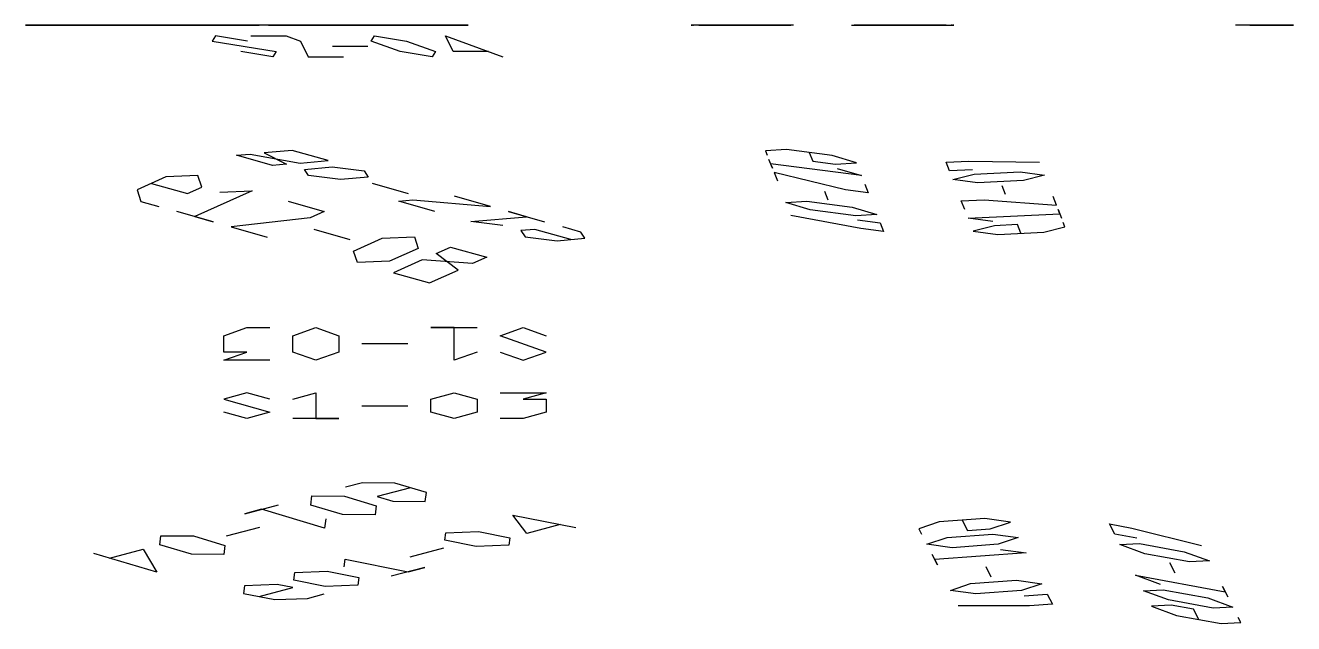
# Model space of a CAD drawing. Header units: metres. Extents: x -3.55 to 5.66, y -3.79 to 3.79.
# Drawn here: x 2.063 to 3.21, y 3.25 to 3.792 of the extents above; entities that cross this region are included whole.
import ezdxf

# ---------------------------------------------------------------- set-up
doc = ezdxf.new("R2010")
doc.units = ezdxf.units.M
doc.layers.add('PROFILES', color=30, linetype='CONTINUOUS')

msp = doc.modelspace()

# ---------------------------------------------------------------- linework, layer by layer
at = {"layer": 'PROFILES'}
for p, q in [((2.0823, 3.7917, 6.5036), (2.0625, 3.7917, 6.5403)), ((2.0625, 3.7917, 6.5403), (2.071, 3.7917, 6.5685)), ((2.071, 3.7917, 6.5685), (2.0893, 3.7917, 6.5784)), ((2.0724, 3.7917, 6.5219), (2.1091, 3.7917, 6.5417)), ((2.1105, 3.7917, 6.4951), (2.0823, 3.7917, 6.5036)), ((2.174, 3.7917, 6.553), (2.1077, 3.7917, 6.5882)), ((2.1077, 3.7917, 6.5882), (2.1444, 3.7917, 6.608)), ((2.1091, 3.7917, 6.5417), (2.119, 3.7917, 6.5233)), ((2.119, 3.7917, 6.5233), (2.1105, 3.7917, 6.4951)), ((2.1725, 3.7917, 7.3194), (2.1192, 3.7917, 7.2553)), ((2.1401, 3.7917, 6.4401), (2.1218, 3.7917, 6.4302)), ((2.15, 3.7917, 6.4217), (2.1317, 3.7917, 6.4119)), ((2.1317, 3.7917, 6.4119), (2.1514, 3.7917, 6.3752)), ((2.1325, 3.7917, 7.2713), (2.1645, 3.7917, 7.2447)), ((2.1683, 3.7917, 6.4316), (2.1401, 3.7917, 6.4401)), ((2.1472, 3.7917, 6.5149), (2.1839, 3.7917, 6.5346)), ((2.1782, 3.7917, 6.4133), (2.15, 3.7917, 6.4217)), ((2.1514, 3.7917, 6.3752), (2.1796, 3.7917, 6.3667)), ((2.181, 3.7917, 6.6277), (2.1627, 3.7917, 6.6179)), ((2.1645, 3.7917, 7.2447), (2.1725, 3.7917, 7.3194)), ((2.198, 3.7917, 6.3766), (2.1683, 3.7917, 6.4316)), ((2.1839, 3.7917, 6.5346), (2.174, 3.7917, 6.553)), ((2.1796, 3.7917, 6.3667), (2.198, 3.7917, 6.3766)), ((2.2072, 3.7917, 7.2633), (2.1805, 3.7917, 7.2313)), ((2.1805, 3.7917, 7.2313), (2.1832, 3.7917, 7.202)), ((2.2093, 3.7917, 6.6193), (2.181, 3.7917, 6.6277)), ((2.1832, 3.7917, 7.202), (2.2125, 3.7917, 7.2047)), ((2.1952, 3.7917, 6.4697), (2.1867, 3.7917, 6.4415)), ((2.1867, 3.7917, 6.4415), (2.2064, 3.7917, 6.4048)), ((2.2234, 3.7917, 6.4612), (2.1952, 3.7917, 6.4697)), ((2.2022, 3.7917, 6.5445), (2.2389, 3.7917, 6.5642)), ((2.2064, 3.7917, 6.4048), (2.2347, 3.7917, 6.3963)), ((2.2365, 3.7917, 7.266), (2.2072, 3.7917, 7.2633)), ((2.229, 3.7917, 6.5826), (2.2093, 3.7917, 6.6193)), ((2.2389, 3.7917, 6.5642), (2.2107, 3.7917, 6.5727)), ((2.2107, 3.7917, 6.5727), (2.229, 3.7917, 6.5826)), ((2.2125, 3.7917, 7.2047), (2.2392, 3.7917, 7.2367)), ((2.2431, 3.7917, 6.4246), (2.2234, 3.7917, 6.4612)), ((2.2347, 3.7917, 6.3963), (2.2431, 3.7917, 6.4246)), ((2.2392, 3.7917, 7.2367), (2.2365, 3.7917, 7.266)), ((2.2375, 3.7917, 6.6108), (2.2742, 3.7917, 6.6306)), ((2.2739, 3.7917, 7.1806), (2.2419, 3.7917, 7.2073)), ((2.2883, 3.7917, 6.4725), (2.2516, 3.7917, 6.4528)), ((2.2952, 3.7917, 7.1086), (2.2632, 3.7917, 7.1353)), ((2.2911, 3.7917, 6.687), (2.2826, 3.7917, 6.6588)), ((2.2826, 3.7917, 6.6588), (2.3024, 3.7917, 6.6221)), ((2.3236, 3.7917, 6.5388), (2.2869, 3.7917, 6.5191)), ((2.2869, 3.7917, 6.5191), (2.3151, 3.7917, 6.5106)), ((2.3193, 3.7917, 6.6785), (2.2911, 3.7917, 6.687)), ((2.3032, 3.7917, 7.1833), (2.2952, 3.7917, 7.1086)), ((2.3151, 3.7917, 6.5106), (2.2967, 3.7917, 6.5007)), ((2.2967, 3.7917, 6.5007), (2.3165, 3.7917, 6.4641)), ((2.3024, 3.7917, 6.6221), (2.3306, 3.7917, 6.6136)), ((2.3165, 3.7917, 7.1993), (2.3032, 3.7917, 7.1833)), ((2.3486, 3.7917, 7.1726), (2.3165, 3.7917, 7.1993)), ((2.3165, 3.7917, 6.4641), (2.3447, 3.7917, 6.4556)), ((2.3391, 3.7917, 6.6418), (2.3193, 3.7917, 6.6785)), ((2.3832, 3.7917, 7.1166), (2.3246, 3.7917, 7.1113)), ((2.3246, 3.7917, 7.1113), (2.3272, 3.7917, 7.082)), ((2.3272, 3.7917, 7.082), (2.3566, 3.7917, 7.0846)), ((2.3461, 3.7917, 6.7166), (2.3278, 3.7917, 6.7068)), ((2.3278, 3.7917, 6.7068), (2.3574, 3.7917, 6.6517)), ((2.3306, 3.7917, 6.6136), (2.3391, 3.7917, 6.6418)), ((2.3786, 3.7917, 6.5685), (2.3419, 3.7917, 6.5487)), ((2.3419, 3.7917, 6.5487), (2.3518, 3.7917, 6.5304)), ((2.3447, 3.7917, 6.4556), (2.3631, 3.7917, 6.4655)), ((2.3743, 3.7917, 6.7082), (2.3461, 3.7917, 6.7166)), ((2.3475, 3.7917, 6.6701), (2.3758, 3.7917, 6.6616)), ((2.3512, 3.7917, 7.1433), (2.3806, 3.7917, 7.146)), ((2.3518, 3.7917, 6.5304), (2.4181, 3.7917, 6.4951)), ((2.3574, 3.7917, 6.6517), (2.3856, 3.7917, 6.6433)), ((2.3941, 3.7917, 6.6715), (2.3743, 3.7917, 6.7082)), ((2.3758, 3.7917, 6.6616), (2.3941, 3.7917, 6.6715)), ((2.3806, 3.7917, 7.146), (2.3832, 3.7917, 7.1166)), ((2.4181, 3.7917, 6.4951), (2.3814, 3.7917, 6.4753)), ((2.3856, 3.7917, 6.6433), (2.404, 3.7917, 6.6531)), ((2.4167, 3.7917, 6.5417), (2.4068, 3.7917, 6.56)), ((2.4068, 3.7917, 6.56), (2.4153, 3.7917, 6.5882)), ((2.4153, 3.7917, 6.5882), (2.4435, 3.7917, 6.5798)), ((2.4534, 3.7917, 6.5614), (2.4167, 3.7917, 6.5417)), ((2.4548, 3.7917, 6.5149), (2.4364, 3.7917, 6.505)), ((2.4435, 3.7917, 6.5798), (2.4632, 3.7917, 6.5431)), ((2.4632, 3.7917, 6.5431), (2.4548, 3.7917, 6.5149)), ((2.6851, 3.7917, 5.9089), (2.6648, 3.7917, 5.9303)), ((2.6648, 3.7917, 5.9303), (2.6654, 3.7917, 5.9512)), ((2.7296, 3.7917, 6.0119), (2.666, 3.7917, 5.972)), ((2.666, 3.7917, 5.972), (2.6671, 3.7917, 6.0136)), ((2.6683, 3.7917, 6.0553), (2.6677, 3.7917, 6.0345)), ((2.6897, 3.7917, 6.0755), (2.6683, 3.7917, 6.0553)), ((2.6932, 3.7917, 6.2005), (2.6718, 3.7917, 6.1802)), ((2.6718, 3.7917, 6.1802), (2.692, 3.7917, 6.1588)), ((2.6735, 3.7917, 6.2427), (2.6729, 3.7917, 6.2219)), ((2.6949, 3.7917, 6.263), (2.6735, 3.7917, 6.2427)), ((2.7267, 3.7917, 5.9078), (2.6851, 3.7917, 5.9089)), ((2.7314, 3.7917, 6.0744), (2.6897, 3.7917, 6.0755)), ((2.692, 3.7917, 6.1588), (2.7337, 3.7917, 6.1577)), ((2.7348, 3.7917, 6.1993), (2.6932, 3.7917, 6.2005)), ((2.7366, 3.7917, 6.2618), (2.6949, 3.7917, 6.263)), ((2.7059, 3.7917, 5.9083), (2.7071, 3.7917, 5.95)), ((2.7071, 3.7917, 5.95), (2.7279, 3.7917, 5.9494)), ((2.7111, 3.7917, 6.0958), (2.7123, 3.7917, 6.1374)), ((2.7481, 3.7917, 5.928), (2.7267, 3.7917, 5.9078)), ((2.7279, 3.7917, 5.9494), (2.7481, 3.7917, 5.928)), ((2.7505, 3.7917, 6.0113), (2.7296, 3.7917, 6.0119)), ((2.7522, 3.7917, 6.0738), (2.7308, 3.7917, 6.0535)), ((2.7308, 3.7917, 6.0535), (2.7314, 3.7917, 6.0744)), ((2.7337, 3.7917, 6.1577), (2.7551, 3.7917, 6.1779)), ((2.7551, 3.7917, 6.1779), (2.7348, 3.7917, 6.1993)), ((2.7562, 3.7917, 6.2196), (2.7354, 3.7917, 6.2201)), ((2.7354, 3.7917, 6.2201), (2.7366, 3.7917, 6.2618)), ((2.7493, 3.7917, 5.9697), (2.7505, 3.7917, 6.0113)), ((2.751, 3.7917, 6.0321), (2.7522, 3.7917, 6.0738)), ((2.7574, 3.7917, 6.2612), (2.7562, 3.7917, 6.2196)), ((2.81, 3.7917, 5.9055), (2.8112, 3.7917, 5.9471)), ((2.8112, 3.7917, 5.9471), (2.832, 3.7917, 5.9465)), ((2.8123, 3.7917, 5.9888), (2.8326, 3.7917, 5.9673)), ((2.8338, 3.7917, 6.009), (2.8123, 3.7917, 5.9888)), ((2.8164, 3.7917, 6.1345), (2.8152, 3.7917, 6.0929)), ((2.8152, 3.7917, 6.0929), (2.8366, 3.7917, 6.1131)), ((2.8181, 3.7917, 6.197), (2.817, 3.7917, 6.1554)), ((2.817, 3.7917, 6.1554), (2.8378, 3.7917, 6.1548)), ((2.8395, 3.7917, 6.2173), (2.8193, 3.7917, 6.2387)), ((2.8193, 3.7917, 6.2387), (2.8407, 3.7917, 6.2589)), ((2.832, 3.7917, 5.9465), (2.8309, 3.7917, 5.9049)), ((2.8309, 3.7917, 5.9049), (2.8725, 3.7917, 5.9037)), ((2.8326, 3.7917, 5.9673), (2.8742, 3.7917, 5.9662)), ((2.8754, 3.7917, 6.0078), (2.8338, 3.7917, 6.009)), ((2.8366, 3.7917, 6.1131), (2.8361, 3.7917, 6.0923)), ((2.8361, 3.7917, 6.0923), (2.8777, 3.7917, 6.0911)), ((2.8378, 3.7917, 6.1548), (2.9014, 3.7917, 6.1947)), ((2.8604, 3.7917, 6.2167), (2.8395, 3.7917, 6.2173)), ((2.8407, 3.7917, 6.2589), (2.8823, 3.7917, 6.2577)), ((2.8563, 3.7917, 6.0709), (2.8552, 3.7917, 6.0292)), ((2.8615, 3.7917, 6.2583), (2.8604, 3.7917, 6.2167)), ((2.8725, 3.7917, 5.9037), (2.8939, 3.7917, 5.924)), ((2.8742, 3.7917, 5.9662), (2.8956, 3.7917, 5.9864)), ((2.8956, 3.7917, 5.9864), (2.8754, 3.7917, 6.0078)), ((2.8777, 3.7917, 6.0911), (2.8991, 3.7917, 6.1114)), ((2.8823, 3.7917, 6.2577), (2.9026, 3.7917, 6.2363)), ((2.8939, 3.7917, 5.924), (2.8945, 3.7917, 5.9448)), ((2.8991, 3.7917, 6.1114), (2.8997, 3.7917, 6.1322)), ((2.9014, 3.7917, 6.1947), (2.9003, 3.7917, 6.153)), ((2.9026, 3.7917, 6.2363), (2.902, 3.7917, 6.2155)), ((3.21, 3.7917, 6.4626), (3.1574, 3.7917, 6.398)), ((3.1705, 3.7917, 6.4142), (3.2028, 3.7917, 6.3879)), ((3.2028, 3.7917, 6.3879), (3.21, 3.7917, 6.4626)), ((2.2345, 3.7822, 7.3612), (2.2315, 3.7774, 7.3901)), ((2.2315, 3.7774, 7.3901), (2.2895, 3.768, 7.3946)), ((2.2635, 3.7774, 7.3634), (2.2345, 3.7822, 7.3612)), ((2.2665, 3.7822, 7.3345), (2.2985, 3.7822, 7.3078)), ((2.2985, 3.7822, 7.3078), (2.3115, 3.7774, 7.3234)), ((2.3115, 3.7774, 7.3234), (2.3185, 3.7632, 7.3969)), ((2.3755, 3.7774, 7.2701), (2.3785, 3.7822, 7.2412)), ((2.4015, 3.768, 7.3013), (2.3755, 3.7774, 7.2701)), ((2.3785, 3.7822, 7.2412), (2.4075, 3.7774, 7.2434)), ((2.4075, 3.7774, 7.2434), (2.4335, 3.768, 7.2746)), ((2.4495, 3.768, 7.2612), (2.4426, 3.7822, 7.1878)), ((2.4426, 3.7822, 7.1878), (2.4945, 3.7632, 7.2501)), ((2.2864, 3.7632, 7.4235), (2.2575, 3.768, 7.4213)), ((2.2895, 3.768, 7.3946), (2.2864, 3.7632, 7.4235)), ((2.3405, 3.7727, 7.3257), (2.3725, 3.7727, 7.299)), ((2.4305, 3.7632, 7.3035), (2.4015, 3.768, 7.3013)), ((2.4335, 3.768, 7.2746), (2.4305, 3.7632, 7.3035)), ((2.4815, 3.768, 7.2346), (2.4495, 3.768, 7.2612)), ((2.3185, 3.7632, 7.3969), (2.3505, 3.7632, 7.3702)), ((2.2534, 3.6741, 7.9474), (2.266, 3.6752, 7.9308)), ((2.2861, 3.6649, 7.9716), (2.2534, 3.6741, 7.9474)), ((2.266, 3.6752, 7.9308), (2.3113, 3.6671, 7.9385)), ((2.3038, 3.6785, 7.8811), (2.2786, 3.6763, 7.9143)), ((2.2786, 3.6763, 7.9143), (2.2987, 3.666, 7.955)), ((2.3364, 3.6693, 7.9053), (2.3038, 3.6785, 7.8811)), ((2.7513, 3.6794, 7.5035), (2.7322, 3.6782, 7.5259)), ((2.7322, 3.6782, 7.5259), (2.7338, 3.6743, 7.5464)), ((2.7924, 3.6739, 7.4994), (2.7513, 3.6794, 7.5035)), ((2.7718, 3.6767, 7.5014), (2.7749, 3.6689, 7.5422)), ((2.8145, 3.6673, 7.5177), (2.7924, 3.6739, 7.4994)), ((2.2987, 3.666, 7.955), (2.2861, 3.6649, 7.9716)), ((2.3113, 3.6671, 7.9385), (2.3364, 3.6693, 7.9053)), ((2.315, 3.6614, 7.9671), (2.3402, 3.6636, 7.934)), ((2.3187, 3.6557, 7.9958), (2.315, 3.6614, 7.9671)), ((2.3402, 3.6636, 7.934), (2.3691, 3.6601, 7.9295)), ((2.7384, 3.6626, 7.6076), (2.7353, 3.6704, 7.5668)), ((2.819, 3.6557, 7.5789), (2.7368, 3.6665, 7.5872)), ((2.7368, 3.6665, 7.5872), (2.7384, 3.6626, 7.6076)), ((2.7749, 3.6689, 7.5422), (2.7954, 3.6662, 7.5402)), ((2.7954, 3.6662, 7.5402), (2.8145, 3.6673, 7.5177)), ((2.797, 3.6623, 7.5606), (2.819, 3.6557, 7.5789)), ((2.8956, 3.6678, 7.4905), (2.9163, 3.6688, 7.4891)), ((2.8986, 3.66, 7.5313), (2.8956, 3.6678, 7.4905)), ((2.9194, 3.661, 7.5299), (2.8986, 3.66, 7.5313)), ((2.9163, 3.6688, 7.4891), (2.9802, 3.6679, 7.5054)), ((2.1895, 3.6545, 8.0263), (2.1636, 3.6429, 8.0568)), ((2.2187, 3.6557, 8.0231), (2.1895, 3.6545, 8.0263)), ((2.2221, 3.6453, 8.0505), (2.2187, 3.6557, 8.0231)), ((2.3477, 3.6522, 7.9913), (2.3187, 3.6557, 7.9958)), ((2.3728, 3.6543, 7.9582), (2.3477, 3.6522, 7.9913)), ((2.3691, 3.6601, 7.9295), (2.3728, 3.6543, 7.9582)), ((2.8046, 3.6428, 7.6626), (2.7399, 3.6587, 7.628)), ((2.7399, 3.6587, 7.628), (2.743, 3.6509, 7.6688)), ((2.9017, 3.6522, 7.5721), (2.9209, 3.6571, 7.5503)), ((2.924, 3.6493, 7.5911), (2.9017, 3.6522, 7.5721)), ((2.9209, 3.6571, 7.5503), (2.9625, 3.6591, 7.5476)), ((2.9655, 3.6513, 7.5884), (2.924, 3.6493, 7.5911)), ((2.9625, 3.6591, 7.5476), (2.9847, 3.6562, 7.5666)), ((2.9847, 3.6562, 7.5666), (2.9655, 3.6513, 7.5884)), ((2.1636, 3.6429, 8.0568), (2.167, 3.6324, 8.0842)), ((2.1765, 3.6487, 8.0416), (2.2092, 3.6395, 8.0657)), ((2.2092, 3.6395, 8.0657), (2.2221, 3.6453, 8.0505)), ((2.2677, 3.6419, 8.0594), (2.2159, 3.6186, 8.1204)), ((2.2384, 3.6407, 8.0626), (2.2677, 3.6419, 8.0594)), ((2.4092, 3.6394, 8.011), (2.3766, 3.6486, 7.9868)), ((2.7856, 3.6416, 7.6851), (2.7887, 3.6338, 7.7259)), ((2.8252, 3.6401, 7.6606), (2.8046, 3.6428, 7.6626)), ((2.8221, 3.6479, 7.6198), (2.8252, 3.6401, 7.6606)), ((2.9493, 3.6386, 7.651), (2.9463, 3.6464, 7.6102)), ((2.167, 3.6324, 8.0842), (2.1833, 3.6278, 8.0963)), ((2.3003, 3.6326, 8.0836), (2.333, 3.6234, 8.1078)), ((2.4004, 3.6326, 8.0562), (2.413, 3.6337, 8.0397)), ((2.433, 3.6234, 8.0804), (2.4004, 3.6326, 8.0562)), ((2.413, 3.6337, 8.0397), (2.4834, 3.6278, 8.0142)), ((2.4834, 3.6278, 8.0142), (2.4507, 3.637, 7.99)), ((2.7506, 3.6315, 7.7709), (2.7696, 3.6326, 7.7484)), ((2.7727, 3.6249, 7.7892), (2.7506, 3.6315, 7.7709)), ((2.7696, 3.6326, 7.7484), (2.8107, 3.6272, 7.7443)), ((2.8107, 3.6272, 7.7443), (2.8328, 3.6206, 7.7626)), ((2.9093, 3.6328, 7.6741), (2.9301, 3.6338, 7.6728)), ((2.9124, 3.625, 7.715), (2.9093, 3.6328, 7.6741)), ((2.9301, 3.6338, 7.6728), (2.9955, 3.6289, 7.7095)), ((2.9955, 3.6289, 7.7095), (2.9924, 3.6367, 7.6687)), ((2.2323, 3.614, 8.1325), (2.1996, 3.6232, 8.1083)), ((2.2159, 3.6186, 8.1204), (2.2323, 3.614, 8.1325)), ((2.3201, 3.6176, 8.123), (2.2486, 3.6094, 8.1446)), ((2.333, 3.6234, 8.1078), (2.3201, 3.6176, 8.123)), ((2.4657, 3.6142, 8.1046), (2.516, 3.6185, 8.0383)), ((2.516, 3.6185, 8.0383), (2.4997, 3.6232, 8.0262)), ((2.4997, 3.6232, 8.0262), (2.5323, 3.6139, 8.0504)), ((2.8184, 3.6078, 7.8463), (2.7552, 3.6198, 7.8321)), ((2.8138, 3.6195, 7.7851), (2.7727, 3.6249, 7.7892)), ((2.8328, 3.6206, 7.7626), (2.8138, 3.6195, 7.7851)), ((2.8153, 3.6156, 7.8055), (2.8359, 3.6129, 7.8034)), ((2.9155, 3.6172, 7.7558), (2.9985, 3.6212, 7.7503)), ((2.9378, 3.6143, 7.7748), (2.9155, 3.6172, 7.7558)), ((2.9985, 3.6212, 7.7503), (2.997, 3.6251, 7.7299)), ((2.997, 3.6251, 7.7299), (3.0001, 3.6173, 7.7707)), ((2.2486, 3.6094, 8.1446), (2.2812, 3.6001, 8.1688)), ((2.3234, 3.6072, 8.1504), (2.3561, 3.5979, 8.1746)), ((2.4946, 3.6107, 8.1001), (2.4657, 3.6142, 8.1046)), ((2.5235, 3.6071, 8.0957), (2.5109, 3.606, 8.1122)), ((2.5109, 3.606, 8.1122), (2.5146, 3.6003, 8.1409)), ((2.5561, 3.5979, 8.1198), (2.5235, 3.6071, 8.0957)), ((2.565, 3.6047, 8.0746), (2.5487, 3.6093, 8.0625)), ((2.5687, 3.599, 8.1033), (2.565, 3.6047, 8.0746)), ((2.8389, 3.6051, 7.8443), (2.8184, 3.6078, 7.8463)), ((2.8359, 3.6129, 7.8034), (2.8389, 3.6051, 7.8443)), ((2.9393, 3.6104, 7.7952), (2.9201, 3.6055, 7.817)), ((2.9201, 3.6055, 7.817), (2.9424, 3.6026, 7.836)), ((2.9601, 3.6114, 7.7939), (2.9393, 3.6104, 7.7952)), ((2.9424, 3.6026, 7.836), (2.9839, 3.6046, 7.8333)), ((2.9631, 3.6036, 7.8347), (2.9601, 3.6114, 7.7939)), ((2.9839, 3.6046, 7.8333), (3.0031, 3.6095, 7.8115)), ((3.0031, 3.6095, 7.8115), (3.0016, 3.6134, 7.7911)), ((2.3595, 3.5875, 8.2019), (2.3854, 3.5992, 8.1714)), ((2.3854, 3.5992, 8.1714), (2.4146, 3.6004, 8.1683)), ((2.4146, 3.6004, 8.1683), (2.418, 3.5899, 8.1956)), ((2.5146, 3.6003, 8.1409), (2.5436, 3.5968, 8.1364)), ((2.5436, 3.5968, 8.1364), (2.5687, 3.599, 8.1033)), ((2.3629, 3.5771, 8.2293), (2.3595, 3.5875, 8.2019)), ((2.418, 3.5899, 8.1956), (2.3921, 3.5783, 8.2261)), ((2.4343, 3.5853, 8.2077), (2.4473, 3.5911, 8.1924)), ((2.454, 3.5703, 8.2471), (2.4343, 3.5853, 8.2077)), ((2.4473, 3.5911, 8.1924), (2.4799, 3.5819, 8.2166)), ((2.4799, 3.5819, 8.2166), (2.467, 3.5761, 8.2319)), ((2.3921, 3.5783, 8.2261), (2.3629, 3.5771, 8.2293)), ((2.4214, 3.5795, 8.223), (2.3955, 3.5679, 8.2535)), ((2.467, 3.5761, 8.2319), (2.4214, 3.5795, 8.223)), ((2.4282, 3.5586, 8.2776), (2.454, 3.5703, 8.2471)), ((2.3955, 3.5679, 8.2535), (2.4282, 3.5586, 8.2776)), ((2.242, 3.5109, 8.4027), (2.2629, 3.5184, 8.3832)), ((2.2629, 3.5184, 8.3832), (2.2837, 3.5184, 8.3832)), ((2.3045, 3.5109, 8.4027), (2.3254, 3.5184, 8.3832)), ((2.3254, 3.5184, 8.3832), (2.3462, 3.5109, 8.4027)), ((2.4504, 3.5184, 8.3832), (2.4295, 3.5184, 8.3832)), ((2.4295, 3.5184, 8.3832), (2.4712, 3.5184, 8.3832)), ((2.4504, 3.4887, 8.4611), (2.4504, 3.5184, 8.3832)), ((2.492, 3.5109, 8.4027), (2.5129, 3.5184, 8.3832)), ((2.5129, 3.5184, 8.3832), (2.5337, 3.5109, 8.4027)), ((2.242, 3.4961, 8.4416), (2.242, 3.5109, 8.4027)), ((2.3045, 3.4961, 8.4416), (2.3045, 3.5109, 8.4027)), ((2.3462, 3.5109, 8.4027), (2.3462, 3.4961, 8.4416)), ((2.4087, 3.5035, 8.4221), (2.367, 3.5035, 8.4221)), ((2.5337, 3.4961, 8.4416), (2.492, 3.5109, 8.4027)), ((2.242, 3.4887, 8.4611), (2.2629, 3.4961, 8.4416)), ((2.2629, 3.4961, 8.4416), (2.242, 3.4961, 8.4416)), ((2.2837, 3.4887, 8.4611), (2.242, 3.4887, 8.4611)), ((2.3254, 3.4887, 8.4611), (2.3045, 3.4961, 8.4416)), ((2.3462, 3.4961, 8.4416), (2.3254, 3.4887, 8.4611)), ((2.4712, 3.4961, 8.4416), (2.4504, 3.4887, 8.4611)), ((2.492, 3.4961, 8.4416), (2.5129, 3.4887, 8.4611)), ((2.5129, 3.4887, 8.4611), (2.5337, 3.4961, 8.4416)), ((2.2629, 3.4592, 8.55), (2.242, 3.4534, 8.57)), ((2.2837, 3.4534, 8.57), (2.2629, 3.4592, 8.55)), ((2.3045, 3.4534, 8.57), (2.3254, 3.4592, 8.55)), ((2.3254, 3.4592, 8.55), (2.3254, 3.4359, 8.63)), ((2.4295, 3.4534, 8.57), (2.4504, 3.4592, 8.55)), ((2.4504, 3.4592, 8.55), (2.4712, 3.4534, 8.57)), ((2.492, 3.4592, 8.55), (2.5337, 3.4592, 8.55)), ((2.5337, 3.4592, 8.55), (2.5129, 3.4534, 8.57)), ((2.242, 3.4534, 8.57), (2.2837, 3.4417, 8.61)), ((2.367, 3.4475, 8.59), (2.4087, 3.4475, 8.59)), ((2.4295, 3.4417, 8.61), (2.4295, 3.4534, 8.57)), ((2.4712, 3.4534, 8.57), (2.4712, 3.4417, 8.61)), ((2.5129, 3.4534, 8.57), (2.5337, 3.4534, 8.57)), ((2.5337, 3.4534, 8.57), (2.5337, 3.4417, 8.61)), ((2.2629, 3.4359, 8.63), (2.242, 3.4417, 8.61)), ((2.2837, 3.4417, 8.61), (2.2629, 3.4359, 8.63)), ((2.3462, 3.4359, 8.63), (2.3045, 3.4359, 8.63)), ((2.3254, 3.4359, 8.63), (2.3462, 3.4359, 8.63)), ((2.4504, 3.4359, 8.63), (2.4295, 3.4417, 8.61)), ((2.4712, 3.4417, 8.61), (2.4504, 3.4359, 8.63)), ((2.5129, 3.4359, 8.63), (2.492, 3.4359, 8.63)), ((2.5337, 3.4417, 8.61), (2.5129, 3.4359, 8.63)), ((2.3674, 3.3779, 8.8285), (2.3522, 3.3739, 8.8422)), ((2.3968, 3.3776, 8.8294), (2.3674, 3.3779, 8.8285)), ((2.4254, 3.3691, 8.8586), (2.3968, 3.3776, 8.8294)), ((2.3209, 3.3576, 8.8979), (2.3218, 3.3659, 8.8696)), ((2.3218, 3.3659, 8.8696), (2.3513, 3.3656, 8.8705)), ((2.3513, 3.3656, 8.8705), (2.3798, 3.3571, 8.8996)), ((2.4111, 3.3734, 8.844), (2.3807, 3.3654, 8.8714)), ((2.3807, 3.3654, 8.8714), (2.395, 3.3611, 8.8859)), ((2.4244, 3.3609, 8.8868), (2.4254, 3.3691, 8.8586)), ((2.2611, 3.3499, 8.9244), (2.2915, 3.3579, 8.897)), ((2.2763, 3.3539, 8.9107), (2.2611, 3.3499, 8.9244)), ((2.3333, 3.3369, 8.969), (2.2763, 3.3539, 8.9107)), ((2.3494, 3.3491, 8.927), (2.3209, 3.3576, 8.8979)), ((2.3798, 3.3571, 8.8996), (2.3789, 3.3489, 8.9279)), ((2.395, 3.3611, 8.8859), (2.4244, 3.3609, 8.8868)), ((2.3343, 3.3451, 8.9407), (2.3333, 3.3369, 8.969)), ((2.3789, 3.3489, 8.9279), (2.3494, 3.3491, 8.927)), ((2.5161, 3.3321, 9.0117), (2.5037, 3.3486, 8.9395)), ((2.5037, 3.3486, 8.9395), (2.5606, 3.3373, 8.9993)), ((2.5464, 3.3401, 8.9843), (2.5161, 3.3321, 9.0117)), ((2.8893, 3.3424, 9.0473), (2.871, 3.3362, 9.0696)), ((2.9307, 3.3454, 9.0431), (2.8893, 3.3424, 9.0473)), ((2.91, 3.3439, 9.0452), (2.9148, 3.3346, 9.0856)), ((2.9537, 3.3423, 9.0612), (2.9307, 3.3454, 9.0431)), ((2.9354, 3.3361, 9.0835), (2.9537, 3.3423, 9.0612)), ((3.0481, 3.3314, 9.0691), (3.0433, 3.3407, 9.0288)), ((3.0433, 3.3407, 9.0288), (3.0635, 3.3369, 9.0256)), ((2.1842, 3.3217, 9.0211), (2.1852, 3.3299, 8.9928)), ((2.1852, 3.3299, 8.9928), (2.2146, 3.3297, 8.9937)), ((2.2146, 3.3297, 8.9937), (2.2431, 3.3212, 9.0229)), ((2.2744, 3.3374, 8.9672), (2.2441, 3.3294, 8.9946)), ((2.442, 3.3258, 9.0229), (2.443, 3.3326, 8.9942)), ((2.443, 3.3326, 8.9942), (2.4724, 3.3338, 8.9955)), ((2.4724, 3.3338, 8.9955), (2.5009, 3.3281, 9.0254)), ((2.5009, 3.3281, 9.0254), (2.4999, 3.3213, 9.0541)), ((2.871, 3.3362, 9.0696), (2.8734, 3.3315, 9.0897)), ((2.8782, 3.3222, 9.1301), (2.8965, 3.3284, 9.1078)), ((2.8965, 3.3284, 9.1078), (2.9378, 3.3315, 9.1036)), ((2.9148, 3.3346, 9.0856), (2.9354, 3.3361, 9.0835)), ((2.9378, 3.3315, 9.1036), (2.9609, 3.3283, 9.1217)), ((2.9609, 3.3283, 9.1217), (2.9426, 3.3222, 9.144)), ((3.0683, 3.3276, 9.0659), (3.0481, 3.3314, 9.0691)), ((3.0635, 3.3369, 9.0256), (3.1266, 3.3211, 9.036)), ((2.1387, 3.3097, 9.0622), (2.1691, 3.3177, 9.0348)), ((2.1691, 3.3177, 9.0348), (2.1815, 3.2969, 9.1059)), ((2.2128, 3.3132, 9.0502), (2.1842, 3.3217, 9.0211)), ((2.2431, 3.3212, 9.0229), (2.2422, 3.3129, 9.0511)), ((2.4107, 3.3109, 9.0789), (2.4411, 3.3189, 9.0515)), ((2.4705, 3.3201, 9.0528), (2.442, 3.3258, 9.0229)), ((2.4999, 3.3213, 9.0541), (2.4705, 3.3201, 9.0528)), ((2.9012, 3.3191, 9.1481), (2.8782, 3.3222, 9.1301)), ((2.9426, 3.3222, 9.144), (2.9012, 3.3191, 9.1481)), ((2.9449, 3.3175, 9.1642), (2.968, 3.3144, 9.1822)), ((3.0528, 3.3221, 9.1095), (3.0707, 3.323, 9.0861)), ((3.0754, 3.3137, 9.1264), (3.0528, 3.3221, 9.1095)), ((3.0707, 3.323, 9.0861), (3.1111, 3.3155, 9.0796)), ((2.1815, 3.2969, 9.1059), (2.1244, 3.3139, 9.0476)), ((2.2422, 3.3129, 9.0511), (2.2128, 3.3132, 9.0502)), ((2.3509, 3.3018, 9.105), (2.3519, 3.3086, 9.0764)), ((2.3519, 3.3086, 9.0764), (2.4088, 3.2973, 9.1362)), ((2.8877, 3.3036, 9.2107), (2.8829, 3.3129, 9.1704)), ((2.968, 3.3144, 9.1822), (2.8853, 3.3083, 9.1906)), ((2.8853, 3.3083, 9.1906), (2.8877, 3.3036, 9.2107)), ((3.1159, 3.3062, 9.1199), (3.0754, 3.3137, 9.1264)), ((3.1028, 3.296, 9.1837), (3.098, 3.3053, 9.1433)), ((3.1111, 3.3155, 9.0796), (3.1338, 3.3072, 9.0965)), ((3.1338, 3.3072, 9.0965), (3.1159, 3.3062, 9.1199)), ((2.3054, 3.2898, 9.1461), (2.3063, 3.2966, 9.1175)), ((2.3063, 3.2966, 9.1175), (2.3357, 3.2978, 9.1187)), ((2.3357, 3.2978, 9.1187), (2.3642, 3.2921, 9.1486)), ((2.424, 3.3013, 9.1225), (2.3936, 3.2933, 9.1499)), ((2.4088, 3.2973, 9.1362), (2.424, 3.3013, 9.1225)), ((2.9314, 3.302, 9.2267), (2.9361, 3.2927, 9.2671)), ((3.0896, 3.2858, 9.2474), (3.067, 3.2942, 9.2305)), ((3.067, 3.2942, 9.2305), (3.148, 3.2792, 9.2175)), ((2.2608, 3.2846, 9.1585), (2.2598, 3.2778, 9.1872)), ((2.2902, 3.2858, 9.1598), (2.2608, 3.2846, 9.1585)), ((2.274, 3.275, 9.2021), (2.3044, 3.283, 9.1748)), ((2.3044, 3.283, 9.1748), (2.2902, 3.2858, 9.1598)), ((2.3338, 3.2841, 9.176), (2.3054, 3.2898, 9.1461)), ((2.3632, 3.2853, 9.1773), (2.3338, 3.2841, 9.176)), ((2.3642, 3.2921, 9.1486), (2.3632, 3.2853, 9.1773)), ((2.8995, 3.2804, 9.3116), (2.9178, 3.2866, 9.2893)), ((2.9178, 3.2866, 9.2893), (2.9592, 3.2896, 9.2852)), ((2.9592, 3.2896, 9.2852), (2.9822, 3.2865, 9.3033)), ((2.9822, 3.2865, 9.3033), (2.9639, 3.2803, 9.3255)), ((3.148, 3.2792, 9.2175), (3.1456, 3.2839, 9.1973)), ((3.1456, 3.2839, 9.1973), (3.1504, 3.2746, 9.2377)), ((2.2598, 3.2778, 9.1872), (2.2883, 3.2721, 9.2171)), ((2.2883, 3.2721, 9.2171), (2.3177, 3.2733, 9.2184)), ((2.3177, 3.2733, 9.2184), (2.3329, 3.2773, 9.2047)), ((2.9226, 3.2773, 9.3297), (2.8995, 3.2804, 9.3116)), ((2.9639, 3.2803, 9.3255), (2.9226, 3.2773, 9.3297)), ((2.9663, 3.2757, 9.3457), (2.987, 3.2772, 9.3436)), ((2.987, 3.2772, 9.3436), (2.9917, 3.2679, 9.3839)), ((3.0742, 3.2802, 9.291), (3.092, 3.2811, 9.2676)), ((3.0968, 3.2718, 9.3079), (3.0742, 3.2802, 9.291)), ((3.092, 3.2811, 9.2676), (3.1325, 3.2737, 9.2611)), ((3.1372, 3.2644, 9.3014), (3.0968, 3.2718, 9.3079)), ((3.1325, 3.2737, 9.2611), (3.1551, 3.2653, 9.278)), ((2.971, 3.2664, 9.386), (2.9066, 3.2664, 9.3721)), ((2.9917, 3.2679, 9.3839), (2.971, 3.2664, 9.386)), ((3.0991, 3.2672, 9.3281), (3.0813, 3.2663, 9.3515)), ((3.0813, 3.2663, 9.3515), (3.1039, 3.2579, 9.3684)), ((3.1194, 3.2634, 9.3248), (3.0991, 3.2672, 9.3281)), ((3.1241, 3.2541, 9.3652), (3.1194, 3.2634, 9.3248)), ((3.1551, 3.2653, 9.278), (3.1372, 3.2644, 9.3014)), ((3.1039, 3.2579, 9.3684), (3.1444, 3.2504, 9.3619)), ((3.1444, 3.2504, 9.3619), (3.1622, 3.2513, 9.3385)), ((3.1622, 3.2513, 9.3385), (3.1599, 3.256, 9.3184))]:
    msp.add_line(p, q, dxfattribs=at)

doc.saveas('drawing.dxf')
